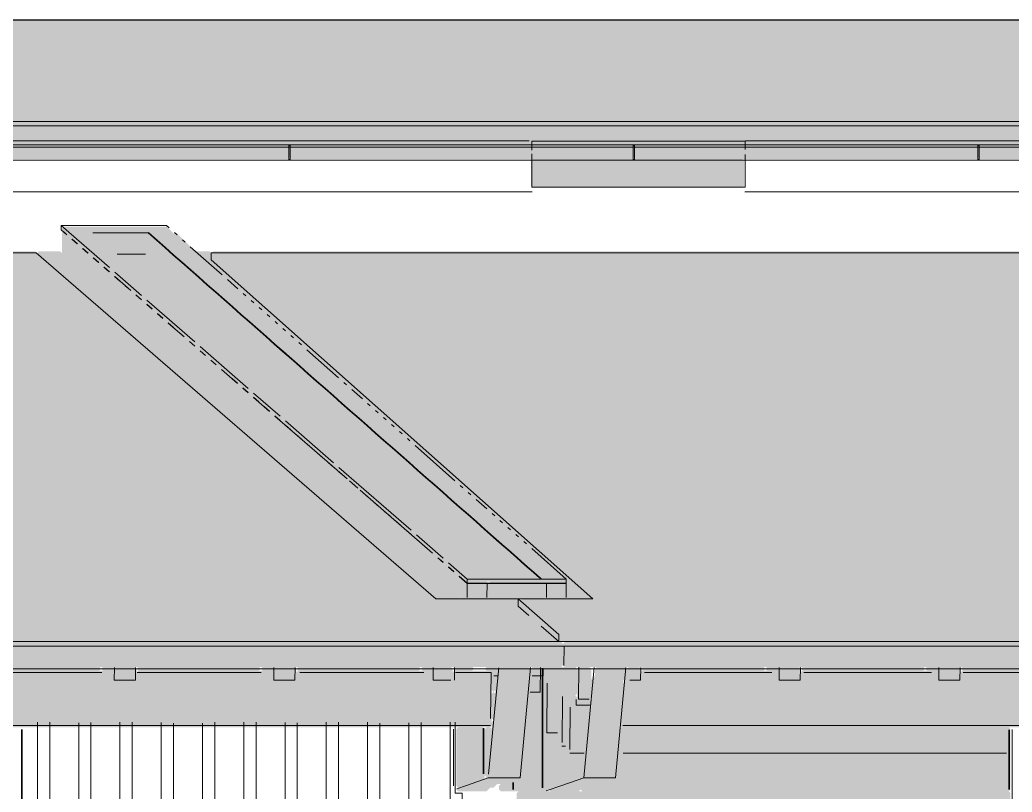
# Model space of a CAD drawing. Header units: millimetres. Extents: x 0 to 84100, y 0 to 59400.
# Drawn here: x 19396 to 22189, y 49394 to 51569 of the extents above; entities that cross this region are included whole.
import ezdxf

# ---------------------------------------------------------------- set-up
doc = ezdxf.new("R2010")
doc.units = ezdxf.units.MM
for name, color, linetype, lineweight in [('09_立面の外形', 7, 'Continuous', 30), ('10_見えがかり', 7, 'Continuous', 13), ('12_見えがかり（ガラス）', 5, 'Continuous', 9)]:
    doc.layers.add(name, color=color, linetype=linetype, lineweight=lineweight)

msp = doc.modelspace()

# ---------------------------------------------------------------- hatches: boundary and pattern name
at = {"layer": '10_見えがかり', "true_color": 0xe9dcc4}
for points in [[(68084.3, 51551.6), (68084.3, 51531.6), (68094.3, 51521.6), (68094.3, 51501.6), (68089.3, 51496.6), (68079.3, 51496.6), (68069.3, 51486.6), (68049.3, 51486.6), (68029.3, 51466.6), (68019.3, 51466.6), (67999.3, 51446.6), (67989.3, 51446.6), (67969.3, 51426.6), (67959.3, 51426.6), (67949.3, 51416.6), (67939.3, 51416.6), (67929.3, 51406.6), (67919.3, 51406.6), (67899.3, 51386.6), (67889.3, 51386.6), (67869.3, 51366.6), (67859.3, 51366.6), (67849.3, 51356.6), (67829.3, 51356.6), (67809.3, 51336.6), (67799.3, 51336.6), (67779.3, 51316.6), (67769.3, 51316.6), (67749.3, 51296.6), (67739.3, 51296.6), (67729.3, 51286.6), (10499.3, 51286.6), (10489.3, 51296.6), (10479.3, 51296.6), (10459.3, 51316.6), (10449.3, 51316.6), (10419.3, 51346.6), (10409.3, 51346.6), (10399.3, 51356.6), (10379.3, 51356.6), (10359.3, 51376.6), (10349.3, 51376.6), (10329.3, 51396.6), (10319.3, 51396.6), (10299.3, 51416.6), (10279.3, 51416.6), (10259.3, 51436.6), (10249.3, 51436.6), (10229.3, 51456.6), (10219.3, 51456.6), (10199.3, 51476.6), (10189.3, 51476.6), (10179.3, 51486.6), (10159.3, 51486.6), (10144.3, 51501.6), (10144.3, 51531.6), (10154.3, 51541.6), (10154.3, 51561.6), (10159.3, 51566.6), (31429.3, 51566.6), (31434.3, 51561.6), (31434.3, 51551.6), (31439.3, 51546.6), (61499.3, 51546.6), (61519.3, 51566.6), (68069.3, 51566.6)], [(20154.3, 51181.6), (20149.3, 51176.6), (19189.3, 51176.6), (19184.3, 51181.6), (19184.3, 51206.6), (20154.3, 51206.6)], [(21124.3, 51181.6), (21119.3, 51176.6), (20159.3, 51176.6), (20154.3, 51181.6), (20154.3, 51206.6), (21124.3, 51206.6)], [(22094.3, 51181.6), (22089.3, 51176.6), (21129.3, 51176.6), (21124.3, 51181.6), (21124.3, 51206.6), (22094.3, 51206.6)], [(23064.3, 51181.6), (23059.3, 51176.6), (22099.3, 51176.6), (22094.3, 51181.6), (22094.3, 51206.6), (23064.3, 51206.6)], [(21434.3, 51101.6), (21429.3, 51096.6), (20839.3, 51096.6), (20834.3, 51101.6), (20834.3, 51171.6), (20839.3, 51176.6), (21429.3, 51176.6), (21434.3, 51171.6)], [(20834.3, 49741.6), (20834.3, 49711.6), (20824.3, 49701.6), (20824.3, 49601.6), (20814.3, 49591.6), (20814.3, 49501.6), (20804.3, 49491.6), (20804.3, 49441.6), (20789.3, 49426.6), (20769.3, 49426.6), (20759.3, 49416.6), (20739.3, 49416.6), (20729.3, 49406.6), (20719.3, 49406.6), (20709.3, 49396.6), (20629.3, 49396.6), (20624.3, 49401.6), (20629.3, 49406.6), (20639.3, 49406.6), (20649.3, 49416.6), (20669.3, 49416.6), (20679.3, 49426.6), (20699.3, 49426.6), (20714.3, 49441.6), (20714.3, 49481.6), (20724.3, 49491.6), (20724.3, 49591.6), (20734.3, 49601.6), (20734.3, 49691.6), (20744.3, 49701.6), (20744.3, 49721.6), (20744.3, 49741.6), (20749.3, 49746.6), (20829.3, 49746.6)], [(21104.3, 49741.6), (21104.3, 49721.6), (21094.3, 49711.6), (21094.3, 49621.6), (21084.3, 49611.6), (21084.3, 49571.6), (21084.3, 49511.6), (21074.3, 49501.6), (21074.3, 49441.6), (21059.3, 49426.6), (21039.3, 49426.6), (21029.3, 49416.6), (21009.3, 49416.6), (20999.3, 49406.6), (20979.3, 49406.6), (20974.3, 49401.6), (20969.3, 49396.6), (20889.3, 49396.6), (20884.3, 49401.6), (20889.3, 49406.6), (20909.3, 49406.6), (20919.3, 49416.6), (20939.3, 49416.6), (20949.3, 49426.6), (20969.3, 49426.6), (20984.3, 49441.6), (20984.3, 49441.6), (20984.3, 49491.6), (20994.3, 49501.6), (20994.3, 49601.6), (21004.3, 49611.6), (21004.3, 49631.6), (21004.3, 49711.6), (21014.3, 49721.6), (21014.3, 49741.6), (21019.3, 49746.6), (21099.3, 49746.6)], [(20734.3, 49601.6), (20729.3, 49596.6), (20724.3, 49601.6), (20724.3, 49671.6), (20729.3, 49676.6), (20734.3, 49671.6)], [(20724.3, 49491.6), (20714.3, 49481.6), (20714.3, 49441.6), (20709.3, 49436.6), (20704.3, 49441.6), (20704.3, 49571.6), (20709.3, 49576.6), (20719.3, 49576.6), (20724.3, 49571.6)], [(22184.3, 49391.6), (22184.3, 49331.6), (22179.3, 49326.6), (20799.3, 49326.6), (20794.3, 49331.6), (20794.3, 49391.6), (20799.3, 49396.6), (20879.3, 49396.6), (20979.3, 49396.6), (22179.3, 49396.6)]]:
    msp.add_hatch(color=8, dxfattribs=at).paths.add_polyline_path(points)
at = {"layer": '10_見えがかり', "true_color": 0xbdbdbd}
for points in [[(20714.3, 49981.6), (20714.3, 49941.6), (20709.3, 49936.6), (20639.3, 49936.6), (20609.3, 49966.6), (20599.3, 49966.6), (20539.3, 50026.6), (20529.3, 50026.6), (20459.3, 50096.6), (20449.3, 50096.6), (20379.3, 50166.6), (20369.3, 50166.6), (20299.3, 50236.6), (20289.3, 50236.6), (20229.3, 50296.6), (20219.3, 50296.6), (20149.3, 50366.6), (20139.3, 50366.6), (20069.3, 50436.6), (20059.3, 50436.6), (19989.3, 50506.6), (19979.3, 50506.6), (19919.3, 50566.6), (19909.3, 50566.6), (19839.3, 50636.6), (19829.3, 50636.6), (19759.3, 50706.6), (19749.3, 50706.6), (19679.3, 50776.6), (19669.3, 50776.6), (19609.3, 50836.6), (19599.3, 50836.6), (19529.3, 50906.6), (19519.3, 50906.6), (19514.3, 50911.6), (19514.3, 50971.6), (19519.3, 50966.6), (19529.3, 50966.6), (19599.3, 50896.6), (19609.3, 50896.6), (19669.3, 50836.6), (19679.3, 50836.6), (19749.3, 50766.6), (19759.3, 50766.6), (19829.3, 50696.6), (19839.3, 50696.6), (19909.3, 50626.6), (19919.3, 50626.6), (19979.3, 50566.6), (19989.3, 50566.6), (20059.3, 50496.6), (20069.3, 50496.6), (20139.3, 50426.6), (20149.3, 50426.6), (20219.3, 50356.6), (20229.3, 50356.6), (20289.3, 50296.6), (20299.3, 50296.6), (20369.3, 50226.6), (20379.3, 50226.6), (20449.3, 50156.6), (20459.3, 50156.6), (20529.3, 50086.6), (20539.3, 50086.6), (20599.3, 50026.6), (20609.3, 50026.6), (20649.3, 49986.6), (20709.3, 49986.6)], [(19479.3, 50876.6), (19489.3, 50876.6), (19559.3, 50806.6), (19569.3, 50806.6), (19629.3, 50746.6), (19639.3, 50746.6), (19709.3, 50676.6), (19719.3, 50676.6), (19779.3, 50616.6), (19789.3, 50616.6), (19859.3, 50546.6), (19869.3, 50546.6), (19929.3, 50486.6), (19939.3, 50486.6), (20009.3, 50416.6), (20019.3, 50416.6), (20079.3, 50356.6), (20089.3, 50356.6), (20159.3, 50286.6), (20169.3, 50286.6), (20229.3, 50226.6), (20239.3, 50226.6), (20309.3, 50156.6), (20319.3, 50156.6), (20379.3, 50096.6), (20389.3, 50096.6), (20459.3, 50026.6), (20469.3, 50026.6), (20529.3, 49966.6), (20539.3, 49966.6), (20569.3, 49936.6), (20799.3, 49936.6), (20829.3, 49906.6), (20839.3, 49906.6), (20914.3, 49831.6), (20914.3, 49821.6), (20909.3, 49816.6), (18149.3, 49816.6), (18144.3, 49821.6), (18144.3, 49841.6), (18139.3, 49846.6), (18129.3, 49846.6), (18099.3, 49876.6), (18089.3, 49876.6), (18059.3, 49906.6), (18049.3, 49906.6), (18024.3, 49931.6), (18029.3, 49936.6), (18209.3, 49936.6), (18214.3, 49941.6), (18199.3, 49956.6), (18189.3, 49956.6), (18149.3, 49996.6), (18139.3, 49996.6), (18109.3, 50026.6), (18099.3, 50026.6), (18069.3, 50056.6), (18059.3, 50056.6), (18019.3, 50096.6), (18009.3, 50096.6), (17979.3, 50126.6), (17969.3, 50126.6), (17939.3, 50156.6), (17929.3, 50156.6), (17899.3, 50186.6), (17889.3, 50196.6), (17879.3, 50196.6), (17849.3, 50226.6), (17839.3, 50226.6), (17809.3, 50256.6), (17799.3, 50256.6), (17769.3, 50286.6), (17759.3, 50296.6), (17749.3, 50296.6), (17719.3, 50326.6), (17709.3, 50326.6), (17679.3, 50356.6), (17669.3, 50356.6), (17639.3, 50386.6), (17629.3, 50396.6), (17619.3, 50396.6), (17599.3, 50416.6), (17589.3, 50426.6), (17579.3, 50426.6), (17549.3, 50456.6), (17539.3, 50456.6), (17509.3, 50486.6), (17499.3, 50496.6), (17489.3, 50496.6), (17469.3, 50516.6), (17459.3, 50526.6), (17449.3, 50526.6), (17419.3, 50556.6), (17409.3, 50556.6), (17379.3, 50586.6), (17369.3, 50596.6), (17359.3, 50596.6), (17339.3, 50616.6), (17329.3, 50626.6), (17319.3, 50626.6), (17299.3, 50646.6), (17289.3, 50656.6), (17279.3, 50656.6), (17249.3, 50686.6), (17239.3, 50696.6), (17229.3, 50696.6), (17209.3, 50716.6), (17199.3, 50726.6), (17189.3, 50726.6), (17169.3, 50746.6), (17159.3, 50756.6), (17149.3, 50756.6), (17129.3, 50776.6), (17109.3, 50796.6), (17099.3, 50796.6), (17079.3, 50816.6), (17069.3, 50826.6), (17059.3, 50826.6), (17039.3, 50846.6), (17029.3, 50856.6), (17019.3, 50856.6), (16999.3, 50876.6), (16974.3, 50901.6), (16974.3, 50911.6), (16979.3, 50916.6), (19439.3, 50916.6)], [(19609.3, 50836.6), (19669.3, 50776.6), (19679.3, 50776.6), (19749.3, 50706.6), (19759.3, 50706.6), (19829.3, 50636.6), (19839.3, 50636.6), (19909.3, 50566.6), (19919.3, 50566.6), (19979.3, 50506.6), (19989.3, 50506.6), (20059.3, 50436.6), (20069.3, 50436.6), (20139.3, 50366.6), (20149.3, 50366.6), (20219.3, 50296.6), (20229.3, 50296.6), (20289.3, 50236.6), (20299.3, 50236.6), (20369.3, 50166.6), (20379.3, 50166.6), (20449.3, 50096.6), (20459.3, 50096.6), (20529.3, 50026.6), (20539.3, 50026.6), (20599.3, 49966.6), (20609.3, 49966.6), (20634.3, 49941.6), (20629.3, 49936.6), (20569.3, 49936.6), (20539.3, 49966.6), (20529.3, 49966.6), (20469.3, 50026.6), (20459.3, 50026.6), (20389.3, 50096.6), (20379.3, 50096.6), (20319.3, 50156.6), (20309.3, 50156.6), (20239.3, 50226.6), (20229.3, 50226.6), (20169.3, 50286.6), (20159.3, 50286.6), (20089.3, 50356.6), (20079.3, 50356.6), (20019.3, 50416.6), (20009.3, 50416.6), (19939.3, 50486.6), (19929.3, 50486.6), (19869.3, 50546.6), (19859.3, 50546.6), (19789.3, 50616.6), (19779.3, 50616.6), (19719.3, 50676.6), (19709.3, 50676.6), (19639.3, 50746.6), (19629.3, 50746.6), (19569.3, 50806.6), (19559.3, 50806.6), (19489.3, 50876.6), (19479.3, 50876.6), (19444.3, 50911.6), (19449.3, 50916.6), (19509.3, 50916.6), (19519.3, 50906.6), (19529.3, 50906.6), (19599.3, 50836.6)], [(19959.3, 50866.6), (19969.3, 50866.6), (20049.3, 50786.6), (20059.3, 50786.6), (20139.3, 50706.6), (20149.3, 50706.6), (20229.3, 50626.6), (20239.3, 50626.6), (20319.3, 50546.6), (20329.3, 50546.6), (20409.3, 50466.6), (20419.3, 50466.6), (20499.3, 50386.6), (20509.3, 50386.6), (20589.3, 50306.6), (20599.3, 50306.6), (20679.3, 50226.6), (20689.3, 50226.6), (20769.3, 50146.6), (20779.3, 50146.6), (20859.3, 50066.6), (20869.3, 50066.6), (20949.3, 49986.6), (20959.3, 49986.6), (21004.3, 49941.6), (20999.3, 49936.6), (20939.3, 49936.6), (20934.3, 49941.6), (20934.3, 49981.6), (20929.3, 49986.6), (20934.3, 49991.6), (20879.3, 50046.6), (20869.3, 50046.6), (20789.3, 50126.6), (20779.3, 50126.6), (20709.3, 50196.6), (20699.3, 50196.6), (20619.3, 50276.6), (20609.3, 50276.6), (20529.3, 50356.6), (20519.3, 50356.6), (20449.3, 50426.6), (20439.3, 50426.6), (20359.3, 50506.6), (20349.3, 50506.6), (20279.3, 50576.6), (20269.3, 50576.6), (20189.3, 50656.6), (20179.3, 50656.6), (20099.3, 50736.6), (20089.3, 50736.6), (20019.3, 50806.6), (20009.3, 50806.6), (19929.3, 50886.6), (19919.3, 50886.6), (19889.3, 50916.6), (19929.3, 50916.6), (19934.3, 50911.6), (19934.3, 50891.6)], [(22554.3, 50761.6), (22554.3, 50751.6), (23024.3, 50281.6), (23024.3, 50271.6), (23359.3, 49936.6), (23589.3, 49936.6), (23684.3, 49841.6), (23684.3, 49821.6), (23679.3, 49816.6), (20919.3, 49816.6), (20914.3, 49821.6), (20914.3, 49831.6), (20839.3, 49906.6), (20829.3, 49906.6), (20804.3, 49931.6), (20809.3, 49936.6), (20999.3, 49936.6), (21004.3, 49941.6), (20959.3, 49986.6), (20949.3, 49986.6), (20869.3, 50066.6), (20859.3, 50066.6), (20779.3, 50146.6), (20769.3, 50146.6), (20689.3, 50226.6), (20679.3, 50226.6), (20599.3, 50306.6), (20589.3, 50306.6), (20509.3, 50386.6), (20499.3, 50386.6), (20419.3, 50466.6), (20409.3, 50466.6), (20329.3, 50546.6), (20319.3, 50546.6), (20239.3, 50626.6), (20229.3, 50626.6), (20149.3, 50706.6), (20139.3, 50706.6), (20059.3, 50786.6), (20049.3, 50786.6), (19969.3, 50866.6), (19959.3, 50866.6), (19934.3, 50891.6), (19934.3, 50911.6), (19939.3, 50916.6), (22399.3, 50916.6)], [(20874.3, 49981.6), (20874.3, 49941.6), (20869.3, 49936.6), (20719.3, 49936.6), (20714.3, 49941.6), (20714.3, 49981.6), (20719.3, 49986.6), (20869.3, 49986.6)], [(20934.3, 49981.6), (20934.3, 49941.6), (20929.3, 49936.6), (20879.3, 49936.6), (20874.3, 49941.6), (20874.3, 49981.6), (20869.3, 49986.6), (20929.3, 49986.6)], [(20919.3, 49746.6), (20839.3, 49746.6), (20739.3, 49746.6), (20709.3, 49746.6), (18169.3, 49746.6), (18164.3, 49751.6), (18164.3, 49801.6), (18154.3, 49811.6), (18159.3, 49816.6), (20919.3, 49816.6), (20924.3, 49811.6), (20924.3, 49751.6)], [(23689.3, 49746.6), (23609.3, 49746.6), (23509.3, 49746.6), (23499.3, 49746.6), (20949.3, 49746.6), (20929.3, 49746.6), (20924.3, 49751.6), (20924.3, 49811.6), (20929.3, 49816.6), (23689.3, 49816.6), (23694.3, 49811.6), (23694.3, 49751.6)], [(20724.3, 49731.6), (20724.3, 49721.6), (20724.3, 49581.6), (20719.3, 49576.6), (19389.3, 49576.6), (18319.3, 49576.6), (18314.3, 49581.6), (18314.3, 49591.6), (18324.3, 49601.6), (18324.3, 49691.6), (18339.3, 49706.6), (18369.3, 49706.6), (18374.3, 49711.6), (18374.3, 49731.6), (18379.3, 49736.6), (18729.3, 49736.6), (18749.3, 49716.6), (18759.3, 49716.6), (18769.3, 49706.6), (18819.3, 49706.6), (18824.3, 49711.6), (18824.3, 49731.6), (18829.3, 49736.6), (19179.3, 49736.6), (19199.3, 49716.6), (19209.3, 49716.6), (19219.3, 49706.6), (19269.3, 49706.6), (19274.3, 49711.6), (19274.3, 49731.6), (19279.3, 49736.6), (19629.3, 49736.6), (19659.3, 49706.6), (19719.3, 49706.6), (19724.3, 49711.6), (19724.3, 49731.6), (19729.3, 49736.6), (20079.3, 49736.6), (20109.3, 49706.6), (20169.3, 49706.6), (20174.3, 49711.6), (20174.3, 49731.6), (20179.3, 49736.6), (20529.3, 49736.6), (20559.3, 49706.6), (20609.3, 49706.6), (20614.3, 49711.6), (20614.3, 49731.6), (20619.3, 49736.6), (20709.3, 49736.6), (20719.3, 49736.6)], [(19274.3, 49741.6), (19279.3, 49746.6), (19619.3, 49746.6), (19624.3, 49741.6), (19619.3, 49736.6), (19279.3, 49736.6)], [(19724.3, 49741.6), (19724.3, 49711.6), (19719.3, 49706.6), (19659.3, 49706.6), (19624.3, 49741.6), (19629.3, 49746.6), (19719.3, 49746.6)], [(19724.3, 49741.6), (19729.3, 49746.6), (20069.3, 49746.6), (20074.3, 49741.6), (20069.3, 49736.6), (19729.3, 49736.6)], [(20174.3, 49741.6), (20174.3, 49711.6), (20169.3, 49706.6), (20109.3, 49706.6), (20074.3, 49741.6), (20079.3, 49746.6), (20169.3, 49746.6)], [(20174.3, 49741.6), (20179.3, 49746.6), (20519.3, 49746.6), (20524.3, 49741.6), (20519.3, 49736.6), (20179.3, 49736.6)], [(20614.3, 49741.6), (20614.3, 49711.6), (20609.3, 49706.6), (20559.3, 49706.6), (20524.3, 49741.6), (20529.3, 49746.6), (20609.3, 49746.6)], [(20614.3, 49741.6), (20619.3, 49746.6), (20669.3, 49746.6), (20674.3, 49741.6), (20669.3, 49736.6), (20619.3, 49736.6)], [(20964.3, 49741.6), (20964.3, 49671.6), (20959.3, 49666.6), (20954.3, 49671.6), (20954.3, 49741.6), (20949.3, 49746.6), (20959.3, 49746.6)], [(21004.3, 49741.6), (21004.3, 49661.6), (20999.3, 49656.6), (20969.3, 49656.6), (20964.3, 49661.6), (20964.3, 49741.6), (20969.3, 49746.6), (20999.3, 49746.6)], [(23494.3, 49731.6), (23494.3, 49721.6), (23494.3, 49581.6), (23489.3, 49576.6), (22179.3, 49576.6), (21089.3, 49576.6), (21084.3, 49581.6), (21084.3, 49611.6), (21094.3, 49621.6), (21094.3, 49701.6), (21099.3, 49706.6), (21139.3, 49706.6), (21144.3, 49711.6), (21144.3, 49731.6), (21149.3, 49736.6), (21499.3, 49736.6), (21509.3, 49726.6), (21519.3, 49726.6), (21539.3, 49706.6), (21589.3, 49706.6), (21594.3, 49711.6), (21594.3, 49731.6), (21599.3, 49736.6), (21949.3, 49736.6), (21969.3, 49716.6), (21979.3, 49716.6), (21989.3, 49706.6), (22039.3, 49706.6), (22044.3, 49711.6), (22044.3, 49731.6), (22049.3, 49736.6), (22399.3, 49736.6), (22429.3, 49706.6), (22489.3, 49706.6), (22494.3, 49711.6), (22494.3, 49731.6), (22499.3, 49736.6), (22849.3, 49736.6), (22879.3, 49706.6), (22939.3, 49706.6), (22944.3, 49711.6), (22944.3, 49731.6), (22949.3, 49736.6), (23299.3, 49736.6), (23329.3, 49706.6), (23389.3, 49706.6), (23394.3, 49711.6), (23394.3, 49731.6), (23399.3, 49736.6), (23489.3, 49736.6)], [(21144.3, 49741.6), (21144.3, 49711.6), (21139.3, 49706.6), (21099.3, 49706.6), (21094.3, 49711.6), (21104.3, 49721.6), (21104.3, 49741.6), (21109.3, 49746.6), (21139.3, 49746.6)], [(21149.3, 49736.6), (21144.3, 49741.6), (21149.3, 49746.6), (21489.3, 49746.6), (21494.3, 49741.6), (21489.3, 49736.6)], [(21594.3, 49741.6), (21594.3, 49711.6), (21589.3, 49706.6), (21539.3, 49706.6), (21519.3, 49726.6), (21509.3, 49726.6), (21494.3, 49741.6), (21499.3, 49746.6), (21589.3, 49746.6)], [(21594.3, 49741.6), (21599.3, 49746.6), (21939.3, 49746.6), (21944.3, 49741.6), (21939.3, 49736.6), (21599.3, 49736.6)], [(22044.3, 49741.6), (22044.3, 49711.6), (22039.3, 49706.6), (21989.3, 49706.6), (21979.3, 49716.6), (21969.3, 49716.6), (21944.3, 49741.6), (21949.3, 49746.6), (22039.3, 49746.6)], [(22044.3, 49741.6), (22049.3, 49746.6), (22389.3, 49746.6), (22394.3, 49741.6), (22389.3, 49736.6), (22049.3, 49736.6)], [(20744.3, 49701.6), (20734.3, 49691.6), (20734.3, 49681.6), (20729.3, 49676.6), (20724.3, 49681.6), (20724.3, 49721.6), (20729.3, 49716.6), (20739.3, 49716.6), (20744.3, 49721.6)], [(20969.3, 49656.6), (20999.3, 49656.6), (21004.3, 49651.6), (21004.3, 49641.6), (20999.3, 49636.6), (20959.3, 49636.6), (20954.3, 49641.6), (20954.3, 49671.6)], [(20704.3, 49571.6), (20704.3, 49431.6), (20699.3, 49426.6), (20679.3, 49426.6), (20669.3, 49416.6), (20649.3, 49416.6), (20639.3, 49406.6), (20629.3, 49406.6), (20624.3, 49411.6), (20624.3, 49571.6), (20629.3, 49576.6), (20699.3, 49576.6)], [(20749.3, 49396.6), (20744.3, 49401.6), (20744.3, 49411.6), (20749.3, 49416.6), (20759.3, 49416.6), (20769.3, 49426.6), (20789.3, 49426.6), (20784.3, 49421.6), (20784.3, 49401.6), (20789.3, 49396.6)]]:
    msp.add_hatch(color=8, dxfattribs=at).paths.add_polyline_path(points)
at = {"layer": '12_見えがかり（ガラス）', "true_color": 0xdce9f2}
for points in [[(68109.3, 51486.6), (68114.3, 51481.6), (68114.3, 51431.6), (68109.3, 51426.6), (68099.3, 51426.6), (68079.3, 51406.6), (68069.3, 51406.6), (68059.3, 51396.6), (68049.3, 51396.6), (68029.3, 51376.6), (68019.3, 51376.6), (68009.3, 51366.6), (67999.3, 51366.6), (67979.3, 51346.6), (67969.3, 51346.6), (67959.3, 51336.6), (67949.3, 51336.6), (67939.3, 51326.6), (67929.3, 51326.6), (67909.3, 51306.6), (67899.3, 51306.6), (67889.3, 51296.6), (67879.3, 51296.6), (67859.3, 51276.6), (67849.3, 51276.6), (67839.3, 51266.6), (67829.3, 51266.6), (67809.3, 51246.6), (67799.3, 51246.6), (67789.3, 51236.6), (67779.3, 51236.6), (67769.3, 51226.6), (67759.3, 51226.6), (67739.3, 51206.6), (10489.3, 51206.6), (10469.3, 51226.6), (10459.3, 51226.6), (10449.3, 51236.6), (10439.3, 51236.6), (10419.3, 51256.6), (10409.3, 51256.6), (10399.3, 51266.6), (10389.3, 51266.6), (10369.3, 51286.6), (10359.3, 51286.6), (10349.3, 51296.6), (10339.3, 51296.6), (10319.3, 51316.6), (10309.3, 51316.6), (10299.3, 51326.6), (10289.3, 51326.6), (10269.3, 51346.6), (10259.3, 51346.6), (10249.3, 51356.6), (10239.3, 51356.6), (10219.3, 51376.6), (10209.3, 51376.6), (10199.3, 51386.6), (10189.3, 51386.6), (10169.3, 51406.6), (10159.3, 51406.6), (10149.3, 51416.6), (10139.3, 51416.6), (10124.3, 51431.6), (10124.3, 51481.6), (10129.3, 51486.6), (10179.3, 51486.6), (10189.3, 51476.6), (10199.3, 51476.6), (10219.3, 51456.6), (10229.3, 51456.6), (10249.3, 51436.6), (10259.3, 51436.6), (10279.3, 51416.6), (10299.3, 51416.6), (10319.3, 51396.6), (10329.3, 51396.6), (10349.3, 51376.6), (10359.3, 51376.6), (10379.3, 51356.6), (10399.3, 51356.6), (10409.3, 51346.6), (10419.3, 51346.6), (10449.3, 51316.6), (10459.3, 51316.6), (10479.3, 51296.6), (10489.3, 51296.6), (10499.3, 51286.6), (67729.3, 51286.6), (67739.3, 51296.6), (67749.3, 51296.6), (67769.3, 51316.6), (67779.3, 51316.6), (67799.3, 51336.6), (67809.3, 51336.6), (67829.3, 51356.6), (67849.3, 51356.6), (67859.3, 51366.6), (67869.3, 51366.6), (67889.3, 51386.6), (67899.3, 51386.6), (67919.3, 51406.6), (67929.3, 51406.6), (67939.3, 51416.6), (67949.3, 51416.6), (67959.3, 51426.6), (67969.3, 51426.6), (67989.3, 51446.6), (67999.3, 51446.6), (68019.3, 51466.6), (68029.3, 51466.6), (68049.3, 51486.6)], [(19809.3, 50986.6), (19829.3, 50966.6), (19839.3, 50966.6), (19919.3, 50886.6), (19929.3, 50886.6), (20009.3, 50806.6), (20019.3, 50806.6), (20089.3, 50736.6), (20099.3, 50736.6), (20179.3, 50656.6), (20189.3, 50656.6), (20269.3, 50576.6), (20279.3, 50576.6), (20349.3, 50506.6), (20359.3, 50506.6), (20439.3, 50426.6), (20449.3, 50426.6), (20519.3, 50356.6), (20529.3, 50356.6), (20609.3, 50276.6), (20619.3, 50276.6), (20699.3, 50196.6), (20709.3, 50196.6), (20779.3, 50126.6), (20789.3, 50126.6), (20869.3, 50046.6), (20879.3, 50046.6), (20934.3, 49991.6), (20929.3, 49986.6), (20649.3, 49986.6), (20609.3, 50026.6), (20599.3, 50026.6), (20539.3, 50086.6), (20529.3, 50086.6), (20459.3, 50156.6), (20449.3, 50156.6), (20379.3, 50226.6), (20369.3, 50226.6), (20299.3, 50296.6), (20289.3, 50296.6), (20229.3, 50356.6), (20219.3, 50356.6), (20149.3, 50426.6), (20139.3, 50426.6), (20069.3, 50496.6), (20059.3, 50496.6), (19989.3, 50566.6), (19979.3, 50566.6), (19919.3, 50626.6), (19909.3, 50626.6), (19839.3, 50696.6), (19829.3, 50696.6), (19759.3, 50766.6), (19749.3, 50766.6), (19679.3, 50836.6), (19669.3, 50836.6), (19609.3, 50896.6), (19599.3, 50896.6), (19529.3, 50966.6), (19519.3, 50966.6), (19514.3, 50971.6), (19514.3, 50981.6), (19519.3, 50986.6)], [(20739.3, 49746.6), (20744.3, 49741.6), (20744.3, 49721.6), (20739.3, 49716.6), (20729.3, 49716.6), (20724.3, 49721.6), (20724.3, 49731.6), (20719.3, 49736.6), (20709.3, 49736.6), (20704.3, 49741.6), (20709.3, 49746.6)], [(20954.3, 49741.6), (20954.3, 49641.6), (20959.3, 49636.6), (20999.3, 49636.6), (21004.3, 49631.6), (21004.3, 49611.6), (20994.3, 49601.6), (20994.3, 49501.6), (20984.3, 49491.6), (20984.3, 49441.6), (20969.3, 49426.6), (20949.3, 49426.6), (20939.3, 49416.6), (20919.3, 49416.6), (20909.3, 49406.6), (20889.3, 49406.6), (20879.3, 49396.6), (20789.3, 49396.6), (20784.3, 49401.6), (20784.3, 49421.6), (20804.3, 49441.6), (20804.3, 49491.6), (20814.3, 49501.6), (20814.3, 49591.6), (20824.3, 49601.6), (20824.3, 49701.6), (20834.3, 49711.6), (20834.3, 49741.6), (20839.3, 49746.6), (20949.3, 49746.6)], [(22184.3, 49571.6), (22184.3, 49401.6), (22179.3, 49396.6), (20979.3, 49396.6), (20974.3, 49401.6), (20979.3, 49406.6), (20999.3, 49406.6), (21009.3, 49416.6), (21029.3, 49416.6), (21039.3, 49426.6), (21059.3, 49426.6), (21074.3, 49441.6), (21074.3, 49501.6), (21084.3, 49511.6), (21084.3, 49571.6), (21089.3, 49576.6), (22179.3, 49576.6)]]:
    msp.add_hatch(color=8, dxfattribs=at).paths.add_polyline_path(points)

# ---------------------------------------------------------------- linework, layer by layer
at = {"layer": '09_立面の外形'}
msp.add_lwpolyline([(10157.3, 51568.6), (31097.2, 51568.6)], dxfattribs=at)
at = {"layer": '10_見えがかり'}
for points in [[(10186.5, 51481.9), (10171.9, 51481.9), (10171.9, 51490.6), (10157.3, 51490.6), (10157.3, 51499.2), (10142.7, 51499.2), (10142.7, 51517.2), (10150, 51542.9), (10152.4, 51551.5), (10154.8, 51560), (10157.3, 51568.6), (31433.8, 51568.6)], [(53474.2, 51282.6), (24758.8, 51282.6), (17613.1, 51282.6), (10507.3, 51282.6), (10507.3, 51291.2), (10492.8, 51291.2), (10492.8, 51299.9), (10478.2, 51299.9), (10478.2, 51308.6), (10463.6, 51308.6)], [(16496.6, 51227.6), (19483.7, 51227.6)], [(20152.4, 51216.7), (20156.2, 51213.4), (20156.2, 51173.4), (19186.8, 51173.4), (19183, 51176.7), (19183, 51216.7), (20152.4, 51216.7)], [(19483.7, 51227.6), (20829.8, 51227.6)], [(21122.4, 51216.7), (21126, 51213.4), (21126, 51173.4), (20156.2, 51173.4), (20152.5, 51176.7), (20152.5, 51216.7), (21122.4, 51216.7)], [(20837.1, 51227.2), (21437.1, 51227.2), (21437.1, 51203.8)], [(20837.1, 51201.8), (20837.1, 51227.2)], [(22092.7, 51216.7), (22096.2, 51213.4), (22096.2, 51173.4), (21125.9, 51173.4), (21122.5, 51176.7), (21122.5, 51216.7), (22092.7, 51216.7)], [(21438.1, 51227.6), (22475.1, 51227.6)], [(23063.5, 51216.7), (23066.7, 51213.4), (23066.7, 51173.4), (22096.1, 51173.4), (22092.8, 51176.7), (22092.8, 51216.7), (23063.5, 51216.7)], [(21437.1, 51189.4), (21437.1, 51097.2), (20837.1, 51097.2), (20837.1, 51191.4)], [(16700.2, 51084.2), (19660.3, 51084.2)], [(19660.3, 51084.2), (20838, 51084.2)], [(21436.9, 51084.2), (22624.5, 51084.2)], [(19520.2, 50970.3), (19527.7, 50963.7)], [(19759.1, 50968.5), (19601.2, 50968.5)], [(19758.6, 50968.9), (19756.6, 50968.9)], [(19756.6, 50968.9), (19780.3, 50948)], [(19757.1, 50970.2), (20863.2, 49995)], [(19758.6, 50968.9), (19782.3, 50948)], [(19542.7, 50950.6), (19557.7, 50937.5)], [(19572.8, 50924.5), (19587.8, 50911.4)], [(19780.3, 50948), (19804, 50927.2)], [(19782.3, 50948), (19806, 50927.2)], [(19804, 50927.2), (19827.7, 50906.3)], [(19806, 50927.2), (19829.6, 50906.3)], [(18219.5, 49938), (16978.3, 50893.1), (16978.4, 50912.9), (19441.7, 50912.9), (20566.8, 49938), (20798.9, 49938), (20912.6, 49838), (20912.5, 49818.2), (20817.4, 49818.1), (18234.7, 49818.1), (18144.5, 49818.2), (18129.3, 49829.7)], [(19602.8, 50898.3), (19617.9, 50885.2)], [(19748.7, 50908.9), (19669.8, 50908.9)], [(19670.3, 50908.5), (19749.3, 50908.5)], [(19827.7, 50906.3), (19851.3, 50885.4)], [(19829.6, 50906.3), (19853.3, 50885.4)], [(21008.8, 49938), (19934.5, 50893.1), (19934.6, 50912.9), (22401.3, 50912.9), (23355.9, 49938), (23588.3, 49938), (23684.6, 49838), (23684.4, 49818.2), (23586.3, 49818.1), (21006.5, 49818.1), (20912.6, 49818.2), (20863, 49861.7)], [(19632.9, 50872.1), (19647.9, 50859)], [(19851.3, 50885.4), (19875, 50864.5)], [(19853.3, 50885.4), (19877, 50864.5)], [(19663, 50845.9), (19708.1, 50806.6)], [(19875, 50864.5), (19898.7, 50843.7)], [(19877, 50864.5), (19900.7, 50843.7)], [(19898.7, 50843.7), (19922.4, 50822.8)], [(19900.7, 50843.7), (19924.3, 50822.8)], [(19922.4, 50822.8), (19946.1, 50801.9)], [(19924.3, 50822.8), (19948, 50801.9)], [(19723.1, 50793.5), (19738.1, 50780.4)], [(19946.1, 50801.9), (19969.7, 50781)], [(19948, 50801.9), (19971.7, 50781)], [(19753.2, 50767.3), (19768.2, 50754.3)], [(19969.7, 50781), (19993.4, 50760.2)], [(19971.7, 50781), (19995.4, 50760.2)], [(19993.4, 50760.2), (20017.1, 50739.3)], [(19995.4, 50760.2), (20019, 50739.3)], [(19783.2, 50741.2), (19798.2, 50728.1)], [(20017.1, 50739.3), (20040.8, 50718.4)], [(20019, 50739.3), (20042.7, 50718.4)], [(19813.3, 50715), (19858.4, 50675.7)], [(20040.8, 50718.4), (20064.4, 50697.5)], [(20042.7, 50718.4), (20066.4, 50697.5)], [(20064.4, 50697.5), (20088.1, 50676.7)], [(20066.4, 50697.5), (20090.1, 50676.7)], [(20088.1, 50676.7), (20111.8, 50655.8)], [(20090.1, 50676.7), (20113.7, 50655.8)], [(19873.4, 50662.6), (19888.4, 50649.5)], [(20111.8, 50655.8), (20135.5, 50634.9)], [(20113.7, 50655.8), (20137.4, 50634.9)], [(19903.5, 50636.4), (19918.5, 50623.3)], [(20135.5, 50634.9), (20159.2, 50614)], [(20137.4, 50634.9), (20161.1, 50614)], [(19933.5, 50610.2), (19948.6, 50597.2)], [(20159.2, 50614), (20182.8, 50593.2)], [(20161.1, 50614), (20184.8, 50593.2)], [(20182.8, 50593.2), (20206.5, 50572.3)], [(20184.8, 50593.2), (20208.4, 50572.3)], [(19963.6, 50584.1), (20008.7, 50544.8)], [(20206.5, 50572.3), (20230.2, 50551.4)], [(20208.4, 50572.3), (20232.1, 50551.4)], [(20230.2, 50551.4), (20253.9, 50530.5)], [(20232.1, 50551.4), (20255.8, 50530.5)], [(20023.7, 50531.7), (20038.7, 50518.6)], [(20053.8, 50505.5), (20098.9, 50466.2)], [(20253.9, 50530.5), (20277.5, 50509.7)], [(20255.8, 50530.5), (20279.5, 50509.7)], [(20277.5, 50509.7), (20301.2, 50488.8)], [(20279.5, 50509.7), (20303.1, 50488.8)], [(20301.2, 50488.8), (20324.9, 50467.9)], [(20303.1, 50488.8), (20326.8, 50467.9)], [(20113.9, 50453.1), (20316.8, 50276.4)], [(20324.9, 50467.9), (20348.6, 50447)], [(20326.8, 50467.9), (20350.5, 50447)], [(20348.6, 50447), (20372.3, 50426.2)], [(20350.5, 50447), (20374.2, 50426.2)], [(20372.3, 50426.2), (20395.9, 50405.3)], [(20374.2, 50426.2), (20397.8, 50405.3)], [(20395.9, 50405.3), (20419.6, 50384.4)], [(20397.8, 50405.3), (20421.5, 50384.4)], [(20419.6, 50384.4), (20443.3, 50363.5)], [(20421.5, 50384.4), (20445.2, 50363.5)], [(20443.3, 50363.5), (20467, 50342.7)], [(20445.2, 50363.5), (20468.9, 50342.7)], [(20467, 50342.7), (20490.6, 50321.8)], [(20468.9, 50342.7), (20492.5, 50321.8)], [(20490.6, 50321.8), (20514.3, 50300.9)], [(20492.5, 50321.8), (20516.2, 50300.9)], [(20514.3, 50300.9), (20538, 50280)], [(20516.2, 50300.9), (20539.9, 50280)], [(20331.9, 50263.3), (20346.9, 50250.2)], [(20538, 50280), (20561.7, 50259.2)], [(20539.9, 50280), (20563.6, 50259.2)], [(20561.7, 50259.2), (20585.4, 50238.3)], [(20563.6, 50259.2), (20587.2, 50238.3)], [(20361.9, 50237.1), (20377, 50224)], [(20585.4, 50238.3), (20609, 50217.4)], [(20587.2, 50238.3), (20610.9, 50217.4)], [(20392, 50210.9), (20407, 50197.8)], [(20609, 50217.4), (20632.7, 50196.5)], [(20610.9, 50217.4), (20634.6, 50196.5)], [(20422, 50184.7), (20437.1, 50171.7)], [(20632.7, 50196.5), (20656.4, 50175.7)], [(20634.6, 50196.5), (20658.3, 50175.7)], [(20656.4, 50175.7), (20680.1, 50154.8)], [(20658.3, 50175.7), (20681.9, 50154.8)], [(20452.1, 50158.6), (20467.1, 50145.5)], [(20680.1, 50154.8), (20703.7, 50133.9)], [(20681.9, 50154.8), (20705.6, 50133.9)], [(20482.2, 50132.4), (20497.2, 50119.3)], [(20703.7, 50133.9), (20745.3, 50097.2)], [(20705.6, 50133.9), (20747.2, 50097.2)], [(20512.2, 50106.2), (20557.3, 50066.9)], [(20745.3, 50097.2), (20769.4, 50076)], [(20747.2, 50097.2), (20771.3, 50076)], [(20769.4, 50076), (20793.5, 50054.8)], [(20771.3, 50076), (20795.4, 50054.8)], [(20572.4, 50053.8), (20587.4, 50040.7)], [(20793.5, 50054.8), (20817.6, 50033.5)], [(20795.4, 50054.8), (20819.5, 50033.5)], [(20817.6, 50033.5), (20841.7, 50012.3)], [(20819.5, 50033.5), (20843.5, 50012.3)], [(20602.4, 50027.6), (20617.5, 50014.6)], [(20632.5, 50001.5), (20655, 49981.8)], [(20841.7, 50012.3), (20859.7, 49996.4)], [(20843.5, 50012.3), (20861.6, 49996.4)], [(20654.7, 49942.1), (20655, 49981.8)], [(20710.8, 49981.8), (20655, 49981.8)], [(20710.5, 49942.1), (20710.8, 49981.8)], [(20710.5, 49942.1), (20710.8, 49981.8)], [(20878.1, 49981.8), (20710.8, 49981.8)], [(20877.8, 49942.1), (20878.1, 49981.8)], [(20877.8, 49942.1), (20878.1, 49981.8)], [(20933.9, 49981.8), (20878.1, 49981.8)], [(20933.6, 49942.1), (20933.9, 49981.8)], [(20828.9, 49891.6), (20798.7, 49918.1), (20798.9, 49938), (21008.8, 49938)], [(18161.7, 49805.1), (20927.5, 49805.1)], [(20927, 49750.7), (20927.5, 49805.1)], [(20927.2, 49750.7), (20927.5, 49805.1)], [(20927.5, 49805.1), (23697.2, 49805.1)], [(18161.2, 49741.6), (20926.9, 49741.6)], [(19277.9, 49730.7), (19626.5, 49730.7)], [(19661.6, 49709.1), (19661.9, 49744.8)], [(19721.3, 49709.1), (19721.6, 49744.8)], [(19726.1, 49730.7), (20074.7, 49730.7)], [(20110.4, 49709.1), (20110.7, 49744.8)], [(20170.1, 49709.1), (20170.4, 49744.8)], [(20184.2, 49730.7), (20532.8, 49730.7)], [(20559.3, 49709.1), (20559.6, 49744.8)], [(20619, 49709.1), (20619.3, 49744.8)], [(20622.5, 49730.7), (20722, 49730.7)], [(20743.6, 49745.5), (20715.2, 49444.5)], [(20720.9, 49601.2), (20722, 49730.7)], [(20833.1, 49745.5), (20803.9, 49434.8)], [(20860.7, 49675.7), (20861.2, 49745.3)], [(20865.8, 49406.2), (20865.8, 49743.3)], [(20867.6, 49406.2), (20867.6, 49743.3)], [(20927.1, 49741.6), (23696.7, 49741.6)], [(20969, 49746), (20968.4, 49656.3)], [(21012.3, 49745.4), (20983.1, 49434.8)], [(21101.9, 49745.4), (21072.7, 49434.8)], [(21143.1, 49709.1), (21143.4, 49744.8)], [(21153.9, 49730.7), (21512.9, 49730.7)], [(21532.8, 49709.1), (21533.1, 49744.8)], [(21592.6, 49709.1), (21592.9, 49744.8)], [(21602.7, 49730.7), (21961.7, 49730.7)], [(21982.3, 49709.1), (21982.6, 49744.8)], [(22042.1, 49709.1), (22042.3, 49744.8)], [(22051.5, 49730.7), (22410.5, 49730.7)], [(19661.6, 49709.1), (19721.3, 49709.1)], [(20110.4, 49709.1), (20170.1, 49709.1)], [(20559.3, 49709.1), (20609, 49709.1)], [(20880, 49700.9), (20879, 49561.4)], [(21113.2, 49709.1), (21143.1, 49709.1)], [(21532.8, 49709.1), (21592.6, 49709.1)], [(21982.3, 49709.1), (22042.1, 49709.1)], [(20860.7, 49675.7), (20832.1, 49675.7)], [(20922.8, 49663), (20921.9, 49533.5)], [(20961.4, 49639.3), (20961.5, 49655.2)], [(21001.3, 49639.3), (20961.4, 49639.3)], [(20968.4, 49656.3), (20998.3, 49656.3)], [(20944.9, 49633.5), (20944, 49513.9)], [(19479.8, 49591.5), (19479.8, 46946.6), (19445.3, 46946.6), (19445.3, 49591)], [(19595.9, 49590), (19595.9, 46946.6), (19561.5, 46946.6), (19561.5, 49589.3)], [(19712.1, 49591.3), (19712.1, 46946.6), (19677.6, 46946.6), (19677.6, 49591.5)], [(19828.2, 49588.6), (19828.2, 46946.6), (19793.8, 46946.6), (19793.8, 49590.5)], [(19944.4, 49590.7), (19944.4, 46946.6), (19909.9, 46946.6), (19909.9, 49588.2)], [(20060.5, 49591.5), (20060.5, 46946.6), (20026.1, 46946.6), (20026.1, 49591.2)], [(20176.6, 49589.7), (20176.6, 46946.6), (20142.2, 46946.6), (20142.2, 49589.8)], [(20292.8, 49591.2), (20292.8, 46946.6), (20258.3, 46946.6), (20258.3, 49591.5)], [(20408.9, 49588.1), (20408.9, 46946.6), (20374.5, 46946.6), (20374.5, 49590.7)], [(20525.1, 49590.4), (20525.1, 46946.6), (20490.6, 46946.6), (20490.6, 49588.8)], [(20621.4, 49591.4), (20621.4, 49391.6), (20641.2, 49391.6), (20641.2, 46946.6), (20636.6, 46946.6), (20606.8, 46946.6), (20606.8, 49591.3)], [(18320.6, 49581.3), (20720.8, 49581.3)], [(19400.7, 46796.6), (19400.7, 49570.8)], [(19400.7, 49570.8), (19400.7, 46946.6)], [(19402.2, 49570.8), (19402.2, 46946.6)], [(20616.8, 49411.5), (20616.8, 49571)], [(20700.2, 49445.9), (20700.2, 49574.7)], [(20702.1, 49445.9), (20702.1, 49574.7)], [(20879, 49561.4), (20909, 49561.4)], [(21092.9, 49581.3), (23486.5, 49581.3)], [(22189, 46796.6), (22189, 49570.8)], [(20921.8, 49523.5), (20931.8, 49523.5)], [(20943.9, 49503.9), (20983.9, 49503.9)], [(21093.8, 49503.9), (22173.1, 49503.9)], [(20714.3, 49434.8), (20652.6, 49413.1)], [(20714.3, 49434.8), (20803.9, 49434.8)], [(20983.1, 49434.8), (20921.4, 49413.1)], [(20983.1, 49434.8), (21072.7, 49434.8)], [(20652.6, 49413.1), (20626.2, 49403.8)], [(20921.4, 49413.1), (20877.4, 49397.6)]]:
    msp.add_lwpolyline(points, dxfattribs=at)
at = {"layer": '12_見えがかり（ガラス）'}
for points in [[(19045.4, 51270.1), (19998.4, 51270.1)], [(20951.7, 51270.1), (19998.4, 51270.1)], [(21905.4, 51270.1), (20951.7, 51270.1)], [(22859.5, 51270.1), (21905.4, 51270.1)], [(19045.4, 51210.1), (19998.4, 51210.1)], [(20951.7, 51210.1), (19998.4, 51210.1)], [(21905.4, 51210.1), (20951.7, 51210.1)], [(22859.5, 51210.1), (21905.4, 51210.1)], [(19512.2, 50977.2), (19512.3, 50989.2)], [(19808.5, 50989.2), (19512.3, 50989.2)], [(19512.3, 50989.2), (19647.6, 50871.3)], [(19815.9, 50982.6), (19808.5, 50989.2)], [(19512.2, 50977.2), (19527.2, 50964.1)], [(19838.3, 50962.8), (19830.8, 50969.4)], [(19542.2, 50951.1), (19557.3, 50938)], [(19572.3, 50924.9), (19587.3, 50911.8)], [(19860.6, 50943), (19853.2, 50949.6)], [(19965, 50850.8), (19875.5, 50929.8)], [(19602.4, 50898.7), (19617.4, 50885.6)], [(19632.4, 50872.5), (19647.5, 50859.4)], [(19662.5, 50846.3), (19677.5, 50833.2)], [(19662.6, 50858.2), (19737.7, 50792.8)], [(19692.6, 50820.1), (19707.6, 50807)], [(20009.7, 50811.2), (19979.9, 50837.6)], [(19722.6, 50793.9), (19737.6, 50780.9)], [(20032, 50791.5), (20024.6, 50798.1)], [(19752.7, 50767.8), (19767.7, 50754.7)], [(19752.8, 50779.7), (19888.1, 50661.9)], [(20054.4, 50771.7), (20046.9, 50778.3)], [(20076.7, 50751.9), (20069.3, 50758.5)], [(19782.7, 50741.6), (19797.8, 50728.5)], [(20099.1, 50732.2), (20091.6, 50738.8)], [(19812.8, 50715.4), (19827.8, 50702.3)], [(20121.4, 50712.4), (20114, 50719)], [(19842.9, 50689.2), (19857.9, 50676.1)], [(20143.8, 50692.6), (20136.3, 50699.2)], [(20166.1, 50672.9), (20158.7, 50679.5)], [(19872.9, 50663), (19888, 50649.9)], [(19903.1, 50648.8), (20038.4, 50530.9)], [(20188.5, 50653.1), (20181, 50659.7)], [(19903, 50636.8), (19918, 50623.7)], [(20292.8, 50560.8), (20203.4, 50639.9)], [(19933.1, 50610.7), (19948.1, 50597.6)], [(19963.1, 50584.5), (19978.2, 50571.4)], [(19993.2, 50558.3), (20008.2, 50545.2)], [(20315.1, 50541.1), (20307.7, 50547.7)], [(20023.2, 50532.1), (20038.3, 50519)], [(20053.3, 50505.9), (20068.3, 50492.8)], [(20053.4, 50517.8), (20128.6, 50452.4)], [(20359.8, 50501.5), (20330, 50527.9)], [(20083.4, 50479.7), (20098.4, 50466.6)], [(20382.2, 50481.8), (20374.7, 50488.4)], [(20113.4, 50453.6), (20128.5, 50440.5)], [(20404.5, 50462), (20397.1, 50468.6)], [(20426.9, 50442.2), (20419.4, 50448.8)], [(20143.5, 50427.4), (20158.5, 50414.3)], [(20143.6, 50439.3), (20278.9, 50321.5)], [(20449.2, 50422.5), (20441.8, 50429.1)], [(20173.6, 50401.2), (20188.6, 50388.1)], [(20471.6, 50402.7), (20464.1, 50409.3)], [(20203.6, 50375), (20218.7, 50361.9)], [(20493.9, 50382.9), (20486.5, 50389.5)], [(20620.6, 50270.9), (20508.8, 50369.7)], [(20233.7, 50348.8), (20248.7, 50335.7)], [(20263.7, 50322.6), (20278.8, 50309.5)], [(20293.8, 50296.4), (20308.8, 50283.4)], [(20293.9, 50308.4), (20496.8, 50131.6)], [(20323.9, 50270.3), (20338.9, 50257.2)], [(20642.9, 50251.1), (20635.5, 50257.7)], [(20353.9, 50244.1), (20556.9, 50067.3)], [(20665.3, 50231.4), (20657.8, 50238)], [(20710, 50191.8), (20680.2, 50218.2)], [(20732.3, 50172.1), (20724.9, 50178.7)], [(20754.7, 50152.3), (20747.2, 50158.9)], [(20511.9, 50118.5), (20587, 50053.1)], [(20777, 50132.5), (20769.6, 50139.1)], [(20799.4, 50112.8), (20791.9, 50119.4)], [(20821.7, 50093), (20814.3, 50099.6)], [(20933.5, 49994.2), (20836.6, 50079.8)], [(20571.9, 50054.2), (20586.9, 50041.2)], [(20602.1, 50040), (20654.7, 49994.2)], [(20602, 50028.1), (20617, 50015)], [(20632, 50001.9), (20654.6, 49982.2)], [(20654.6, 49982.2), (20654.7, 49994.2)], [(20933.4, 49982.2), (20654.6, 49982.2)], [(20933.5, 49994.2), (20654.7, 49994.2)], [(20933.4, 49982.2), (20933.5, 49994.2)], [(20867.6, 49721.6), (20867.6, 49741.5)], [(20868.7, 49721.6), (20868.7, 49741.5)], [(20729.8, 49721.6), (20739.6, 49721.6)], [(20740.7, 49721.6), (20730.9, 49721.6)], [(20838.1, 49721.6), (20867.6, 49721.6)], [(20868.7, 49721.6), (20839.2, 49721.6)], [(20868.7, 49721.6), (20867.6, 49721.6)], [(22179.4, 49401.5), (22179.4, 49570)], [(22181.2, 49401.5), (22181.2, 49570)], [(20783.6, 49421.3), (20783.6, 49401.5)], [(20785.5, 49421.3), (20785.5, 49401.5)]]:
    msp.add_lwpolyline(points, dxfattribs=at)

doc.saveas('drawing.dxf')
